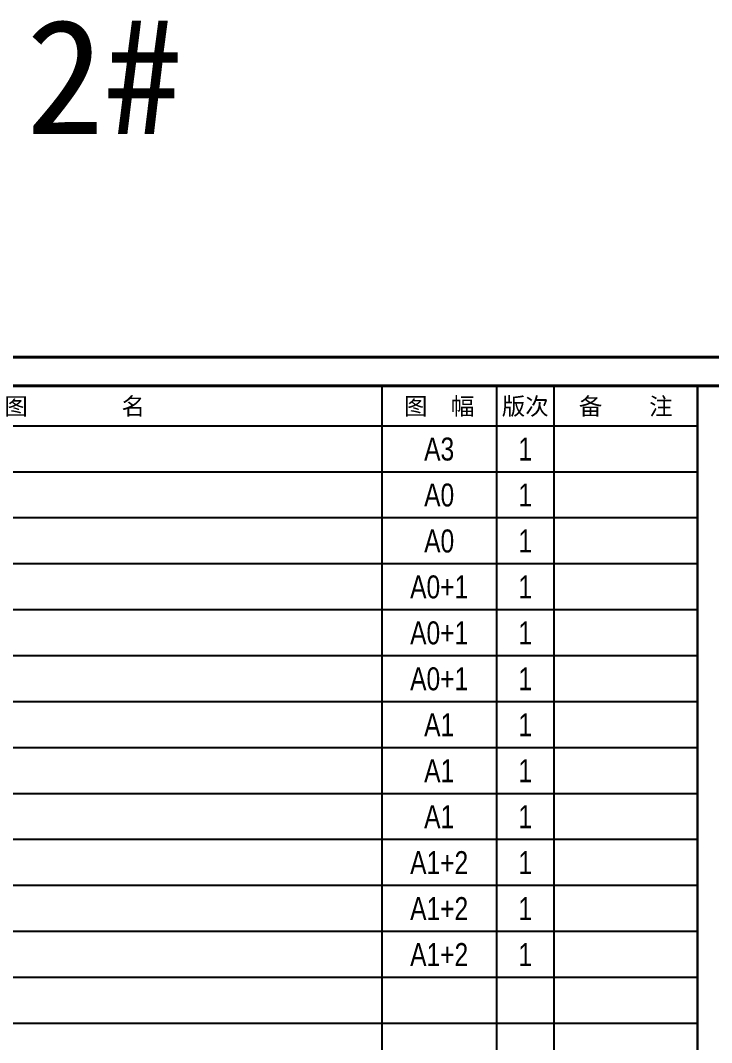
# Model space of a CAD drawing. Extents: x -954573 to -778445, y 800629 to 844719.
# Drawn here: x -843265 to -831225, y 818758 to 836551 of the extents above; entities that cross this region are included whole.
import ezdxf
from ezdxf.enums import TextEntityAlignment as Align

# ---------------------------------------------------------------- set-up
doc = ezdxf.new("R2010")
doc.units = 0
doc.header["$LTSCALE"] = 1000
doc.header["$MEASUREMENT"] = 0
doc.layers.get('Defpoints').update_dxf_attribs({"color": 210})
doc.layers.add('0-cxFrame', color=155, linetype='Continuous')
doc.layers.add('0-cxText', color=131, linetype='Continuous', lineweight=25)
doc.styles.add('cx_biaoti', font='')
doc.styles.add('cx_tuming', font='')
doc.styles.add('cx_tuqian1', font='')
doc.styles.add('标注', font='bzxw', dxfattribs={"width": 0.8, "bigfont": 'bzhz'})
doc.styles.add('黑体', font='', dxfattribs={"height": 12})
doc.styles.get('cx_biaoti').set_extended_font_data('SimSun')
doc.styles.get('cx_tuming').set_extended_font_data('SimHei')
doc.styles.get('cx_tuqian1').set_extended_font_data('SimSun')
doc.styles.get('黑体').set_extended_font_data('SimHei')

# ---------------------------------------------------------------- blocks, each defined once
blk = doc.blocks.new('T-目录35(Dragon)')
for p, q in [((13500, 28700), (13500, 0)), ((15500, 28700), (15500, 0)), ((16500, 28700), (16500, 0)), ((19000, 28000), (0, 28000)), ((19000, 27200), (0, 27200)), ((19000, 26400), (0, 26400)), ((19000, 25600), (0, 25600)), ((19000, 24800), (0, 24800)), ((19000, 24000), (0, 24000)), ((19000, 23200), (0, 23200)), ((19000, 22400), (0, 22400)), ((19000, 21600), (0, 21600)), ((19000, 20800), (0, 20800)), ((19000, 20000), (0, 20000)), ((19000, 19200), (0, 19200)), ((19000, 18400), (0, 18400)), ((19000, 17600), (0, 17600))]:
    blk.add_line(p, q)
at = {"const_width": 40}
blk.add_lwpolyline([(0, 28700), (19000, 28700), (19000, 0), (0, 0)], close=True, dxfattribs=at)
at = {"style": 'cx_biaoti'}
for s, p in [('图        名', (8150, 28350)), ('图  幅', (14500, 28350)), ('版次', (16000, 28350)), ('备    注', (17750, 28350))]:
    blk.add_text(s, height=300, dxfattribs=at).set_placement(p, align=Align.MIDDLE)
blk = doc.blocks.new('TK22.A3 L(Dragon)')
at = {"layer": '0-cxFrame', "color": 7, "const_width": 0.5}
blk.add_lwpolyline([(0, 0), (-420, 0), (-420, 297), (0, 297)], close=True, dxfattribs=at)
at = {"layer": '0-cxFrame', "const_width": 0.5}
blk.add_lwpolyline([(-75, 5), (-400, 5), (-400, 292), (-75, 292)], close=True, dxfattribs=at)
at = {"style": '黑体', "flags": 4}
blk.add_attdef('图幅', text='', height=3.3, dxfattribs=at).set_placement((-30, 1), align=Align.RIGHT)
at = {"layer": '0-cxText', "flags": 4}
for tag, height, style, p in [('建设单位', 3.5, 'cx_tuming', (-40, 170)), ('项目名称', 3.5, 'cx_tuming', (-40, 140)), ('子项名称', 3.5, 'cx_tuming', (-40, 110)), ('工程编号', 3.3, 'cx_tuqian1', (-30, 95)), ('图名1', 3.5, 'cx_tuming', (-40, 75.5)), ('图名2', 3.5, 'cx_tuming', (-40, 69.5)), ('图名3', 3.5, 'cx_tuming', (-40, 63.5)), ('出图日期', 3.3, 'cx_tuqian1', (-34, 55)), ('专业', 3.3, 'cx_tuqian1', (-50, 47)), ('图号', 3.3, 'cx_tuqian1', (-50, 39)), ('版次', 3.3, 'cx_tuqian1', (-15, 39))]:
    blk.add_attdef(tag, text='', height=height, dxfattribs=dict(at, style=style)).set_placement(p, align=Align.MIDDLE)
at = {"layer": 'Defpoints', "color": 6, "flags": 4}
for tag, height, style, p in [('dwfname', 4, 'cx_tuqian1', (-77, 7)), ('tufu', 3.3, '黑体', (-7, 7))]:
    blk.add_attdef(tag, text='', height=height, dxfattribs=dict(at, style=style)).set_placement(p, align=Align.RIGHT)

msp = doc.modelspace()

# ---------------------------------------------------------------- block references
at = {"layer": '0-cxFrame', "xscale": 100, "yscale": 100, "zscale": 100}
msp.add_blockref('TK22.A3 L(Dragon)', (-820470, 800990), dxfattribs=at)
at = {"layer": '0-cxFrame'}
msp.add_blockref('T-目录35(Dragon)', (-850470, 801490), dxfattribs=at)

# ---------------------------------------------------------------- texts
at = {"style": '黑体'}
msp.add_text('2#', height=2000, dxfattribs=at).set_placement((-843168, 834573))
at = {"layer": '0-cxText', "style": '标注', "width": 0.8}
for s, p in [('A3', (-835970, 829090)), ('1', (-834470, 829090)), ('A0', (-835970, 828290)), ('1', (-834470, 828290)), ('A0', (-835970, 827490)), ('1', (-834470, 827490)), ('A0+1', (-835970, 826690)), ('1', (-834470, 826690)), ('A0+1', (-835970, 825890)), ('1', (-834470, 825890)), ('A0+1', (-835970, 825090)), ('1', (-834470, 825090)), ('A1', (-835970, 824290)), ('1', (-834470, 824290)), ('A1', (-835970, 823490)), ('1', (-834470, 823490)), ('A1', (-835970, 822690)), ('1', (-834470, 822690)), ('A1+2', (-835970, 821890)), ('1', (-834470, 821890)), ('A1+2', (-835970, 821090)), ('1', (-834470, 821090)), ('A1+2', (-835970, 820290)), ('1', (-834470, 820290))]:
    msp.add_text(s, height=400, dxfattribs=at).set_placement(p, align=Align.MIDDLE_CENTER)

doc.saveas('drawing.dxf')
